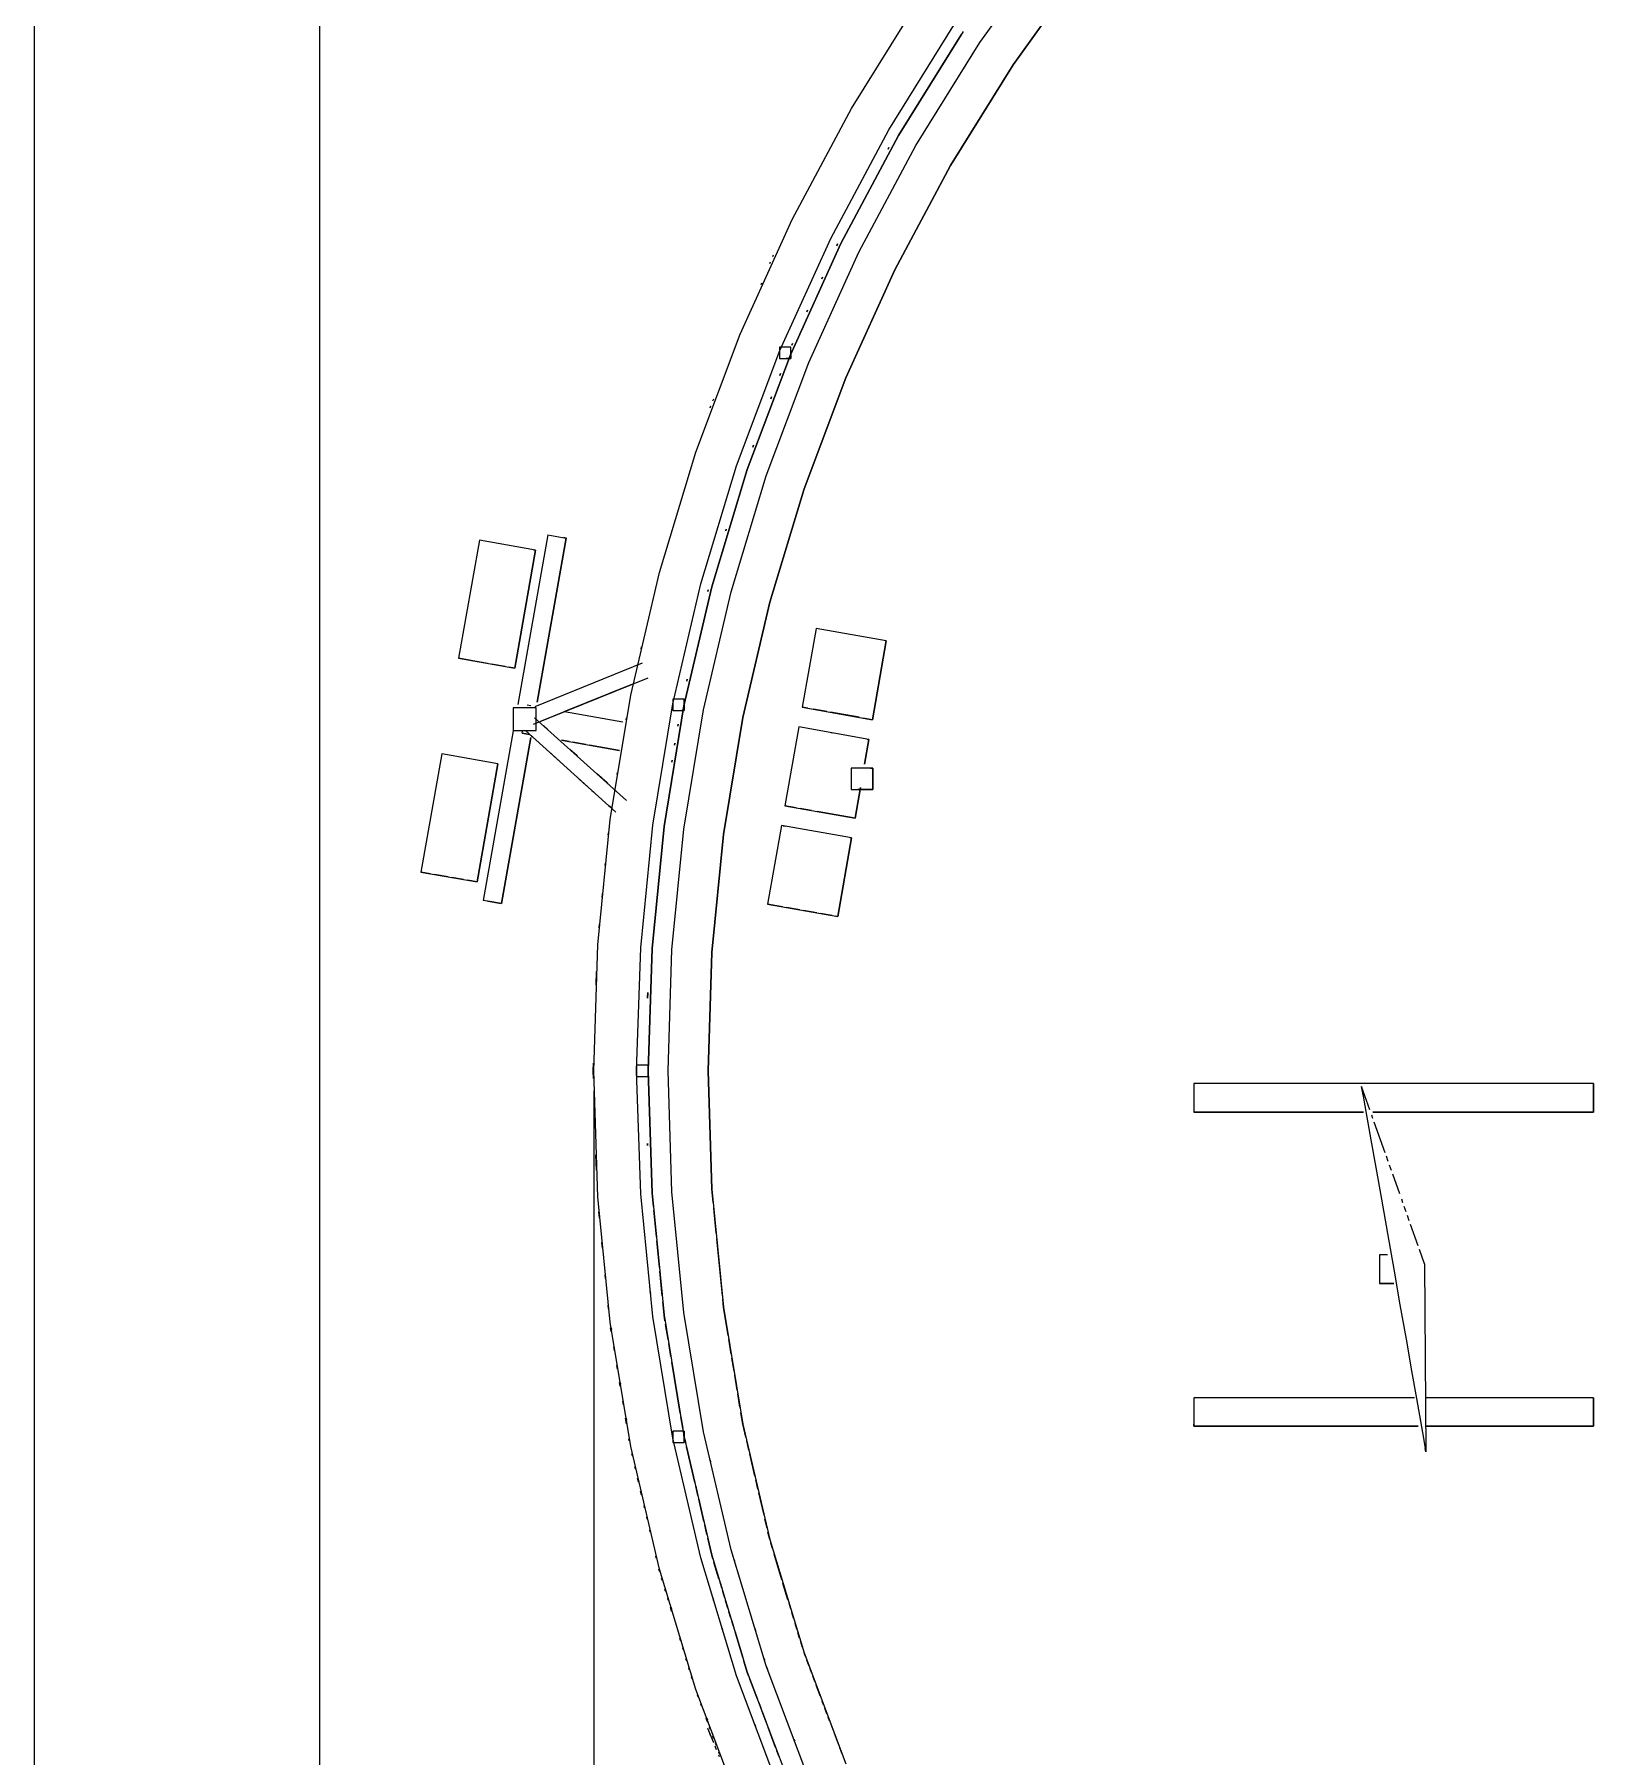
# Paper-space layout '01 Plans' of a CAD drawing. Header units: millimetres. Extents: x 5 to 415, y 7 to 290.
# Drawn here: x 5 to 59.6, y 164 to 224.3 of the extents above; entities that cross this region are included whole.
import ezdxf

# ---------------------------------------------------------------- set-up
doc = ezdxf.new("R2010")
doc.units = ezdxf.units.MM
for name, color, linetype in [('DIMENSIONS', 7, 'Continuous'), ('GEOMETRY', 7, 'Continuous'), ('SHEET', 7, 'Continuous')]:
    doc.layers.add(name, color=color, linetype=linetype)

# ---------------------------------------------------------------- blocks, each defined once
blk = doc.blocks.new('SHEET_01')
at = {"layer": 'DIMENSIONS', "lineweight": 13}
blk.add_line((24.592, 187.3), (24.592, 105.5), dxfattribs=at)
at = {"layer": 'GEOMETRY', "lineweight": 13}
for p, q in [((38.114, 224.006), (40.584, 227.453)), ((39.278, 223.228), (41.695, 226.601)), ((41.695, 226.601), (39.278, 223.228)), ((33.623, 221.704), (35.952, 225.45)), ((34.922, 220.954), (37.199, 224.617)), ((37.532, 224.395), (35.268, 220.754)), ((35.268, 220.754), (37.461, 224.281)), ((37.461, 224.281), (35.268, 220.754)), ((35.268, 220.754), (37.461, 224.281)), ((35.874, 220.404), (38.114, 224.006)), ((37.087, 219.704), (39.278, 223.228)), ((39.278, 223.228), (37.087, 219.704)), ((31.543, 217.814), (33.623, 221.704)), ((32.888, 217.151), (34.922, 220.954)), ((33.247, 216.974), (35.268, 220.754)), ((35.268, 220.754), (33.247, 216.974)), ((33.247, 216.974), (35.268, 220.754)), ((35.268, 220.754), (33.247, 216.974)), ((33.875, 216.664), (35.874, 220.404)), ((34.897, 220.272), (34.928, 220.331)), ((34.928, 220.331), (34.897, 220.272)), ((34.928, 220.331), (34.897, 220.272)), ((35.131, 216.045), (37.087, 219.704)), ((37.087, 219.704), (35.131, 216.045)), ((29.723, 213.796), (31.543, 217.814)), ((31.109, 213.222), (32.888, 217.151)), ((30.871, 216.568), (30.845, 216.506)), ((31.478, 213.069), (33.247, 216.974)), ((33.247, 216.974), (31.478, 213.069)), ((31.478, 213.069), (33.247, 216.974)), ((33.247, 216.974), (31.478, 213.069)), ((32.125, 212.801), (33.875, 216.664)), ((33.102, 216.896), (33.13, 216.957)), ((33.13, 216.957), (33.102, 216.896)), ((33.13, 216.957), (33.102, 216.896)), ((30.769, 216.321), (30.743, 216.26)), ((33.418, 212.265), (35.131, 216.045)), ((35.131, 216.045), (33.418, 212.265)), ((30.463, 215.582), (30.437, 215.521)), ((32.576, 215.735), (32.604, 215.796)), ((32.604, 215.796), (32.576, 215.735)), ((32.604, 215.796), (32.576, 215.735)), ((32.05, 214.574), (32.078, 214.635)), ((32.078, 214.635), (32.05, 214.574)), ((32.078, 214.635), (32.05, 214.574)), ((28.169, 209.668), (29.723, 213.796)), ((29.589, 209.186), (31.109, 213.222)), ((29.968, 209.057), (31.478, 213.069)), ((31.478, 213.069), (29.968, 209.057)), ((29.968, 209.057), (31.478, 213.069)), ((31.478, 213.069), (29.968, 209.057)), ((31.493, 213.346), (31.093, 213.346)), ((31.093, 213.346), (31.093, 212.946)), ((31.093, 212.946), (31.493, 212.946)), ((31.493, 212.946), (31.333, 212.946)), ((31.493, 212.946), (31.493, 213.346)), ((31.493, 213.186), (31.493, 212.946)), ((31.493, 212.946), (31.493, 212.946)), ((31.524, 213.413), (31.552, 213.474)), ((31.552, 213.474), (31.524, 213.413)), ((31.552, 213.474), (31.524, 213.413)), ((30.631, 208.832), (32.125, 212.801)), ((31.102, 212.354), (31.126, 212.417)), ((31.126, 212.417), (31.102, 212.354)), ((31.126, 212.417), (31.102, 212.354)), ((31.957, 208.382), (33.418, 212.265)), ((33.418, 212.265), (31.957, 208.382)), ((28.677, 211.271), (28.651, 211.209)), ((28.779, 211.517), (28.753, 211.456)), ((30.795, 211.538), (30.819, 211.6)), ((30.819, 211.6), (30.795, 211.538)), ((30.819, 211.6), (30.795, 211.538)), ((28.575, 211.024), (28.575, 211.024)), ((30.157, 209.843), (30.181, 209.905)), ((30.181, 209.905), (30.157, 209.843)), ((30.181, 209.905), (30.157, 209.843)), ((26.888, 205.447), (28.169, 209.668)), ((28.337, 205.058), (29.589, 209.186)), ((28.724, 204.955), (29.968, 209.057)), ((29.968, 209.057), (28.724, 204.955)), ((28.724, 204.955), (29.968, 209.057)), ((29.968, 209.057), (28.724, 204.955)), ((29.4, 204.774), (30.631, 208.832)), ((30.752, 204.411), (31.957, 208.382)), ((31.957, 208.382), (30.752, 204.411)), ((29.211, 206.907), (29.231, 206.971)), ((29.231, 206.971), (29.211, 206.907)), ((29.231, 206.971), (29.211, 206.907)), ((20.584, 206.584), (19.854, 202.447)), ((22.553, 206.236), (20.584, 206.584)), ((22.977, 206.771), (21.929, 200.827)), ((22.485, 206.248), (22.553, 206.236)), ((22.604, 200.91), (23.618, 206.658)), ((23.618, 206.658), (22.604, 200.91)), ((22.604, 200.91), (23.618, 206.658)), ((23.618, 206.658), (22.604, 200.91)), ((22.977, 206.771), (23.618, 206.658)), ((23.618, 206.658), (23.538, 206.672)), ((23.538, 206.672), (23.618, 206.658)), ((23.618, 206.658), (23.538, 206.672)), ((23.618, 206.658), (23.618, 206.658)), ((23.618, 206.658), (23.618, 206.658)), ((22.553, 206.236), (21.824, 202.1)), ((21.824, 202.1), (22.553, 206.236)), ((22.553, 206.236), (22.553, 206.236)), ((25.887, 201.151), (26.888, 205.447)), ((27.358, 200.858), (28.337, 205.058)), ((27.75, 200.78), (28.724, 204.955)), ((28.724, 204.955), (27.75, 200.78)), ((27.75, 200.78), (28.724, 204.955)), ((28.724, 204.955), (27.75, 200.78)), ((28.437, 200.644), (29.4, 204.774)), ((28.581, 204.785), (28.597, 204.85)), ((28.597, 204.85), (28.581, 204.785)), ((28.597, 204.85), (28.581, 204.785)), ((29.81, 200.37), (30.752, 204.411)), ((30.752, 204.411), (29.81, 200.37)), ((32.375, 203.489), (31.889, 200.732)), ((34.837, 203.055), (32.375, 203.489)), ((26.262, 202.847), (26.247, 202.782)), ((26.247, 202.782), (26.262, 202.847)), ((34.837, 203.055), (34.351, 200.297)), ((34.351, 200.297), (34.837, 203.055)), ((34.837, 203.055), (34.837, 203.055)), ((20.873, 202.268), (19.854, 202.447)), ((19.854, 202.447), (21.824, 202.1)), ((19.854, 202.447), (19.854, 202.447)), ((21.484, 202.16), (21.009, 202.244)), ((21.824, 202.1), (21.62, 202.136)), ((21.824, 202.1), (21.824, 202.1)), ((26.287, 202.274), (22.521, 200.752)), ((22.48, 200.142), (26.493, 201.764)), ((25.891, 201.521), (22.743, 200.248)), ((25.891, 201.521), (23.545, 200.573)), ((23.592, 200.592), (25.938, 201.54)), ((27.85, 201.649), (27.865, 201.714)), ((27.865, 201.714), (27.85, 201.649)), ((27.865, 201.714), (27.85, 201.649)), ((25.168, 196.799), (25.887, 201.151)), ((26.655, 196.603), (27.358, 200.858)), ((27.754, 201.019), (27.354, 201.019)), ((27.354, 201.019), (27.354, 200.619)), ((27.754, 201.019), (27.754, 200.619)), ((27.754, 200.619), (27.754, 201.019)), ((27.754, 201.019), (27.754, 201.019)), ((22.569, 200.713), (21.769, 200.713)), ((21.769, 200.713), (21.769, 199.913)), ((22.387, 200.782), (22.256, 200.806)), ((25.736, 197.47), (22.52, 200.367)), ((22.569, 199.913), (22.569, 200.713)), ((25.604, 200.215), (23.569, 200.574)), ((25.736, 200.363), (25.726, 200.297)), ((25.726, 200.297), (25.736, 200.363)), ((27.052, 196.551), (27.75, 200.78)), ((27.75, 200.78), (27.052, 196.551)), ((27.052, 196.551), (27.75, 200.78)), ((27.75, 200.78), (27.052, 196.551)), ((27.354, 200.619), (27.754, 200.619)), ((27.754, 200.619), (27.674, 200.619)), ((27.746, 196.459), (28.437, 200.644)), ((27.754, 200.619), (27.754, 200.619)), ((29.134, 196.276), (29.81, 200.37)), ((29.81, 200.37), (29.134, 196.276)), ((32.089, 200.696), (31.889, 200.732)), ((31.889, 200.732), (34.351, 200.297)), ((31.889, 200.732), (31.889, 200.732)), ((32.754, 200.579), (32.288, 200.661)), ((33.885, 200.38), (32.887, 200.556)), ((34.351, 200.297), (34.018, 200.356)), ((34.351, 200.297), (34.351, 200.297)), ((21.768, 199.912), (20.72, 193.968)), ((21.36, 193.855), (22.385, 199.669)), ((22.385, 199.669), (21.36, 193.855)), ((21.36, 193.855), (22.385, 199.669)), ((22.385, 199.669), (21.36, 193.855)), ((21.769, 199.913), (22.569, 199.913)), ((22.082, 199.821), (22.094, 199.891)), ((22.082, 199.821), (22.082, 199.821)), ((22.082, 199.821), (22.345, 199.774)), ((22.345, 199.774), (22.082, 199.821)), ((22.201, 199.914), (25.368, 197.062)), ((22.461, 199.68), (22.214, 199.903)), ((22.461, 199.68), (22.412, 199.724)), ((22.978, 199.955), (22.829, 200.089)), ((27.532, 200.072), (27.543, 200.138)), ((27.543, 200.138), (27.532, 200.072)), ((27.543, 200.138), (27.532, 200.072)), ((31.768, 200.042), (31.281, 197.285)), ((34.23, 199.608), (31.768, 200.042)), ((31.768, 200.042), (31.768, 200.042)), ((32.899, 199.843), (32.965, 199.831)), ((34.163, 199.62), (34.23, 199.608)), ((19.264, 199.099), (18.535, 194.963)), ((21.233, 198.752), (19.264, 199.099)), ((19.264, 199.099), (19.264, 199.099)), ((23.401, 198.833), (23.005, 199.19)), ((23.401, 198.833), (23.005, 199.19)), ((23.043, 199.156), (23.29, 198.933)), ((23.461, 199.578), (23.723, 199.531)), ((23.723, 199.531), (23.461, 199.578)), ((23.461, 199.578), (25.496, 199.219)), ((23.723, 199.531), (23.461, 199.578)), ((24.004, 199.03), (23.757, 199.253)), ((23.855, 199.508), (24.314, 199.427)), ((24.314, 199.427), (23.855, 199.508)), ((24.314, 199.427), (23.855, 199.508)), ((24.017, 199.019), (23.868, 199.153)), ((24.017, 199.019), (23.868, 199.153)), ((24.446, 199.404), (25.496, 199.219)), ((25.496, 199.219), (24.446, 199.404)), ((25.496, 199.219), (24.446, 199.404)), ((27.423, 199.41), (27.434, 199.476)), ((27.434, 199.476), (27.423, 199.41)), ((27.434, 199.476), (27.423, 199.41)), ((34.23, 199.608), (34.075, 198.734)), ((34.075, 198.734), (34.23, 199.608)), ((34.23, 199.608), (34.23, 199.608)), ((21.233, 198.752), (20.504, 194.616)), ((20.504, 194.616), (21.233, 198.752)), ((21.233, 198.752), (21.233, 198.752)), ((24.846, 198.273), (24.697, 198.406)), ((25.421, 198.45), (25.41, 198.384)), ((25.41, 198.384), (25.421, 198.45)), ((27.324, 198.814), (27.335, 198.88)), ((27.335, 198.88), (27.324, 198.814)), ((27.335, 198.88), (27.324, 198.814)), ((34.361, 198.604), (33.611, 198.604)), ((33.611, 198.604), (33.611, 197.854)), ((34.286, 198.604), (34.361, 198.604)), ((34.361, 198.604), (34.361, 197.854)), ((34.361, 197.854), (34.361, 198.604)), ((34.361, 198.604), (34.361, 198.604)), ((24.082, 198.22), (24.329, 197.998)), ((24.341, 197.986), (24.094, 198.209)), ((24.341, 197.986), (24.094, 198.209)), ((24.527, 197.819), (24.577, 197.775)), ((25.056, 198.083), (24.808, 198.306)), ((25.056, 198.083), (24.808, 198.306)), ((25.093, 198.05), (25.044, 198.094)), ((33.611, 197.854), (34.361, 197.854)), ((33.933, 197.927), (33.743, 196.851)), ((33.743, 196.851), (33.933, 197.927)), ((34.361, 197.854), (33.836, 197.854)), ((34.361, 197.854), (34.361, 197.854)), ((25.121, 197.285), (25.17, 197.24)), ((25.183, 197.229), (25.133, 197.273)), ((25.183, 197.229), (25.133, 197.273)), ((31.681, 197.214), (31.281, 197.285)), ((31.281, 197.285), (33.743, 196.851)), ((31.281, 197.285), (31.281, 197.285)), ((24.736, 192.409), (25.168, 196.799)), ((26.233, 192.311), (26.655, 196.603)), ((32.213, 197.12), (31.814, 197.191)), ((33.743, 196.851), (32.413, 197.085)), ((33.743, 196.851), (33.743, 196.851)), ((25.103, 196.335), (25.096, 196.269)), ((25.096, 196.269), (25.103, 196.335)), ((26.632, 192.284), (27.052, 196.551)), ((27.052, 196.551), (26.632, 192.284)), ((26.632, 192.284), (27.052, 196.551)), ((27.052, 196.551), (26.632, 192.284)), ((27.33, 192.239), (27.746, 196.459)), ((28.727, 192.147), (29.134, 196.276)), ((29.134, 196.276), (28.727, 192.147)), ((31.16, 196.595), (30.674, 193.838)), ((33.622, 196.161), (31.16, 196.595)), ((31.226, 196.584), (31.293, 196.572)), ((33.622, 196.161), (33.136, 193.404)), ((33.136, 193.404), (33.622, 196.161)), ((33.555, 196.173), (33.622, 196.161)), ((33.622, 196.161), (33.622, 196.161)), ((18.874, 194.903), (18.535, 194.963)), ((18.535, 194.963), (20.504, 194.616)), ((18.535, 194.963), (18.535, 194.963)), ((19.485, 194.795), (19.01, 194.879)), ((24.998, 195.271), (24.991, 195.204)), ((24.991, 195.204), (24.998, 195.271)), ((20.029, 194.699), (19.621, 194.771)), ((20.504, 194.616), (20.165, 194.676)), ((20.504, 194.616), (20.504, 194.616)), ((24.893, 194.206), (24.88, 194.073)), ((24.88, 194.073), (24.893, 194.206)), ((20.732, 194.034), (20.72, 193.968)), ((20.732, 194.034), (20.72, 193.968)), ((20.732, 194.034), (20.72, 193.968)), ((20.72, 193.968), (20.72, 193.968)), ((21.36, 193.855), (20.72, 193.968)), ((20.72, 193.968), (20.72, 193.968)), ((21.36, 193.855), (20.88, 193.94)), ((20.88, 193.94), (21.36, 193.855)), ((20.88, 193.94), (21.36, 193.855)), ((21.36, 193.855), (21.36, 193.855)), ((21.36, 193.855), (21.36, 193.855)), ((31.206, 193.744), (30.674, 193.838)), ((30.674, 193.838), (33.136, 193.404)), ((30.674, 193.838), (30.674, 193.838)), ((31.805, 193.638), (31.339, 193.721)), ((32.404, 193.533), (31.938, 193.615)), ((24.788, 193.142), (24.775, 193.009)), ((24.775, 193.009), (24.788, 193.142)), ((32.936, 193.439), (32.537, 193.509)), ((33.136, 193.404), (33.069, 193.416)), ((33.136, 193.404), (33.136, 193.404)), ((24.592, 188), (24.736, 192.409)), ((26.092, 188), (26.233, 192.311)), ((26.492, 188), (26.632, 192.284)), ((26.632, 192.284), (26.492, 188)), ((26.492, 188), (26.632, 192.284)), ((26.632, 192.284), (26.492, 188)), ((27.192, 188), (27.33, 192.239)), ((28.592, 188), (28.727, 192.147)), ((28.727, 192.147), (28.592, 188)), ((24.685, 191.475), (24.67, 191.007)), ((24.67, 191.007), (24.685, 191.475)), ((26.475, 190.548), (26.482, 190.749)), ((26.482, 190.749), (26.475, 190.548)), ((26.482, 190.749), (26.475, 190.548)), ((24.58, 188.267), (24.572, 188)), ((24.572, 188), (24.58, 188.267)), ((26.492, 188.2), (26.092, 188.2)), ((26.092, 188.2), (26.092, 187.8)), ((26.492, 188.2), (26.492, 187.8)), ((26.492, 187.8), (26.492, 188.2)), ((26.492, 188.2), (26.492, 188.2)), ((24.572, 188), (24.58, 187.733)), ((24.58, 187.733), (24.572, 188)), ((24.736, 183.591), (24.592, 188)), ((26.233, 183.689), (26.092, 188)), ((26.092, 187.8), (26.492, 187.8)), ((26.632, 183.716), (26.492, 188)), ((26.492, 188), (26.632, 183.716)), ((26.632, 183.716), (26.492, 188)), ((26.492, 188), (26.632, 183.716)), ((26.492, 187.8), (26.492, 187.8)), ((27.33, 183.761), (27.192, 188)), ((28.727, 183.853), (28.592, 188)), ((28.592, 188), (28.727, 183.853)), ((59.608, 187.554), (45.608, 187.554)), ((45.608, 187.554), (45.608, 186.554)), ((59.608, 187.554), (59.608, 186.554)), ((59.608, 186.554), (59.608, 187.554)), ((59.608, 187.554), (59.608, 187.554)), ((51.501, 187.332), (51.479, 187.455)), ((51.769, 186.64), (51.479, 187.455)), ((51.479, 187.455), (51.501, 187.332)), ((51.533, 187.15), (51.501, 187.332)), ((51.501, 187.332), (51.565, 186.968)), ((51.565, 186.968), (51.669, 186.377)), ((51.551, 186.554), (45.608, 186.554)), ((45.608, 186.554), (51.551, 186.554)), ((45.608, 186.554), (45.608, 186.554)), ((51.669, 186.377), (51.81, 185.58)), ((51.881, 186.326), (51.836, 186.452)), ((59.608, 186.554), (51.881, 186.554)), ((51.881, 186.554), (59.608, 186.554)), ((59.608, 186.554), (59.608, 186.554)), ((52.306, 185.134), (51.926, 186.201)), ((26.477, 185.385), (26.475, 185.452)), ((26.475, 185.452), (26.477, 185.385)), ((26.475, 185.452), (26.477, 185.385)), ((51.81, 185.58), (51.981, 184.61)), ((24.668, 185.06), (24.685, 184.525)), ((24.685, 184.525), (24.668, 185.06)), ((51.981, 184.61), (52.176, 183.504)), ((52.417, 184.821), (52.35, 185.009)), ((52.529, 184.507), (52.462, 184.695)), ((52.82, 183.692), (52.574, 184.382)), ((25.168, 179.201), (24.736, 183.591)), ((26.655, 179.397), (26.233, 183.689)), ((26.678, 183.249), (26.632, 183.716)), ((26.632, 183.716), (26.678, 183.249)), ((26.678, 183.249), (26.632, 183.716)), ((26.632, 183.716), (27.052, 179.449)), ((27.746, 179.541), (27.33, 183.761)), ((28.773, 183.387), (28.727, 183.853)), ((28.727, 183.853), (29.134, 179.724)), ((52.176, 183.504), (52.387, 182.303)), ((52.931, 183.378), (52.887, 183.503)), ((24.768, 183.058), (24.788, 182.858)), ((24.788, 182.858), (24.768, 183.058)), ((26.783, 182.182), (26.691, 183.116)), ((26.691, 183.116), (26.783, 182.182)), ((26.783, 182.182), (26.691, 183.116)), ((28.878, 182.321), (28.793, 183.187)), ((53.043, 183.064), (52.976, 183.252)), ((53.155, 182.751), (53.088, 182.939)), ((52.387, 182.303), (52.608, 181.054)), ((53.468, 181.872), (53.199, 182.625)), ((24.873, 181.993), (24.893, 181.794)), ((24.893, 181.794), (24.873, 181.993)), ((26.888, 181.116), (26.796, 182.049)), ((26.796, 182.049), (26.888, 181.116)), ((26.888, 181.116), (26.796, 182.049)), ((29.095, 180.123), (28.898, 182.121)), ((52.393, 181.554), (52.108, 181.554)), ((52.108, 181.554), (52.108, 180.554)), ((53.691, 181.245), (53.512, 181.747)), ((26.986, 180.116), (26.901, 180.983)), ((26.901, 180.983), (26.986, 180.116)), ((26.986, 180.116), (26.901, 180.983)), ((52.608, 181.054), (52.828, 179.805)), ((53.691, 181.245), (53.736, 174.653)), ((24.985, 180.862), (24.998, 180.729)), ((24.998, 180.729), (24.985, 180.862)), ((52.608, 180.554), (52.108, 180.554)), ((52.108, 180.554), (52.608, 180.554)), ((52.108, 180.554), (52.108, 180.554)), ((25.089, 179.798), (25.103, 179.665)), ((25.103, 179.665), (25.089, 179.798)), ((26.57, 180.269), (26.576, 180.202)), ((26.576, 180.202), (26.57, 180.269)), ((26.57, 180.269), (26.576, 180.202)), ((27.052, 179.449), (27.006, 179.916)), ((27.006, 179.916), (27.052, 179.449)), ((27.052, 179.449), (27.006, 179.916)), ((29.134, 179.724), (29.108, 179.99)), ((29.298, 178.733), (29.134, 179.724)), ((29.134, 179.724), (29.81, 175.63)), ((52.828, 179.805), (53.04, 178.604)), ((25.887, 174.849), (25.168, 179.201)), ((27.358, 175.142), (26.655, 179.397)), ((27.085, 179.251), (27.052, 179.449)), ((27.052, 179.449), (27.085, 179.251)), ((27.085, 179.251), (27.052, 179.449)), ((27.052, 179.449), (27.75, 175.22)), ((27.194, 178.59), (27.107, 179.119)), ((27.107, 179.119), (27.194, 178.59)), ((27.194, 178.59), (27.107, 179.119)), ((28.437, 175.356), (27.746, 179.541)), ((25.181, 179.001), (25.203, 178.869)), ((25.203, 178.869), (25.181, 179.001)), ((25.212, 178.938), (25.201, 179.004)), ((25.212, 178.938), (25.201, 179.004)), ((25.201, 179.004), (25.212, 178.938)), ((25.212, 178.938), (25.201, 179.004)), ((25.212, 178.938), (25.201, 179.004)), ((29.407, 178.073), (29.319, 178.601)), ((53.04, 178.604), (53.235, 177.498)), ((25.29, 178.341), (25.312, 178.209)), ((25.312, 178.209), (25.29, 178.341)), ((27.292, 177.996), (27.216, 178.458)), ((27.216, 178.458), (27.292, 177.996)), ((27.292, 177.996), (27.216, 178.458)), ((29.505, 177.478), (29.428, 177.941)), ((25.399, 177.682), (25.421, 177.55)), ((25.421, 177.55), (25.399, 177.682)), ((25.41, 177.616), (25.421, 177.55)), ((25.421, 177.55), (25.41, 177.616)), ((25.41, 177.616), (25.421, 177.55)), ((25.421, 177.55), (25.41, 177.616)), ((25.41, 177.616), (25.421, 177.55)), ((25.421, 177.55), (25.41, 177.616)), ((25.41, 177.616), (25.421, 177.55)), ((25.421, 177.55), (25.41, 177.616)), ((27.619, 176.013), (27.325, 177.797)), ((27.325, 177.797), (27.619, 176.013)), ((27.619, 176.013), (27.325, 177.797)), ((29.614, 176.818), (29.526, 177.346)), ((53.235, 177.498), (53.406, 176.528)), ((25.497, 177.088), (25.519, 176.956)), ((25.519, 176.956), (25.497, 177.088)), ((25.528, 177.025), (25.517, 177.091)), ((25.528, 177.025), (25.517, 177.091)), ((25.517, 177.091), (25.528, 177.025)), ((25.528, 177.025), (25.517, 177.091)), ((25.528, 177.025), (25.517, 177.091)), ((25.606, 176.428), (25.628, 176.297)), ((25.628, 176.297), (25.606, 176.428)), ((29.712, 176.224), (29.635, 176.686)), ((53.334, 176.554), (45.608, 176.554)), ((45.608, 176.554), (45.608, 175.554)), ((53.406, 176.528), (53.546, 175.732)), ((59.608, 176.554), (53.73, 176.554)), ((59.608, 176.554), (59.608, 175.554)), ((59.608, 175.554), (59.608, 176.554)), ((59.608, 176.554), (59.608, 176.554)), ((25.704, 175.835), (25.736, 175.637)), ((25.736, 175.637), (25.704, 175.835)), ((25.734, 175.772), (25.723, 175.838)), ((25.734, 175.772), (25.723, 175.838)), ((25.723, 175.838), (25.734, 175.772)), ((25.734, 175.772), (25.723, 175.838)), ((25.734, 175.772), (25.723, 175.838)), ((27.707, 175.484), (27.641, 175.881)), ((27.641, 175.881), (27.707, 175.484)), ((27.707, 175.484), (27.641, 175.881)), ((29.81, 175.63), (29.745, 176.026)), ((29.916, 175.173), (29.81, 175.63)), ((29.81, 175.63), (30.752, 171.589)), ((45.608, 175.554), (45.608, 175.626)), ((53.466, 175.554), (45.608, 175.554)), ((45.608, 175.554), (53.466, 175.554)), ((45.608, 175.554), (45.608, 175.554)), ((53.546, 175.732), (53.65, 175.14)), ((59.608, 175.554), (53.73, 175.554)), ((53.73, 175.554), (59.608, 175.554)), ((59.608, 175.554), (59.608, 175.554)), ((25.824, 175.109), (25.834, 175.043)), ((25.834, 175.043), (25.824, 175.109)), ((27.754, 175.381), (27.354, 175.381)), ((27.354, 175.381), (27.354, 174.981)), ((27.354, 174.981), (27.754, 174.981)), ((28.337, 170.942), (27.358, 175.142)), ((27.75, 175.22), (27.739, 175.286)), ((27.739, 175.286), (27.75, 175.22)), ((27.75, 175.22), (27.739, 175.286)), ((27.811, 174.959), (27.75, 175.22)), ((27.75, 175.22), (27.811, 174.959)), ((27.811, 174.959), (27.75, 175.22)), ((27.75, 175.22), (28.724, 171.045)), ((27.754, 175.381), (27.754, 174.981)), ((27.754, 174.981), (27.754, 175.381)), ((27.754, 175.381), (27.754, 175.381)), ((27.754, 174.981), (27.754, 174.981)), ((29.4, 171.226), (28.437, 175.356)), ((30.023, 174.717), (29.947, 175.043)), ((53.65, 175.14), (53.715, 174.776)), ((26.888, 170.553), (25.887, 174.849)), ((25.928, 174.585), (25.943, 174.52)), ((25.943, 174.52), (25.928, 174.585)), ((25.928, 174.585), (25.943, 174.52)), ((25.943, 174.52), (25.928, 174.585)), ((25.928, 174.585), (25.943, 174.52)), ((25.943, 174.52), (25.928, 174.585)), ((25.928, 174.585), (25.943, 174.52)), ((25.943, 174.52), (25.928, 174.585)), ((25.928, 174.585), (25.943, 174.52)), ((25.943, 174.52), (25.928, 174.585)), ((28.131, 173.589), (27.842, 174.829)), ((27.842, 174.829), (28.131, 173.589)), ((28.131, 173.589), (27.842, 174.829)), ((28.666, 174.373), (28.681, 174.308)), ((30.235, 173.805), (30.053, 174.587)), ((53.715, 174.776), (53.736, 174.653)), ((53.736, 174.653), (53.715, 174.776)), ((26.034, 174.129), (26.049, 174.064)), ((26.049, 174.064), (26.034, 174.129)), ((26.125, 173.739), (26.156, 173.608)), ((26.156, 173.608), (26.125, 173.739)), ((26.232, 173.283), (26.262, 173.153)), ((26.262, 173.153), (26.232, 173.283)), ((26.247, 173.218), (26.262, 173.153)), ((26.262, 173.153), (26.247, 173.218)), ((26.247, 173.218), (26.262, 173.153)), ((26.262, 173.153), (26.247, 173.218)), ((26.247, 173.218), (26.262, 173.153)), ((26.262, 173.153), (26.247, 173.218)), ((26.247, 173.218), (26.262, 173.153)), ((26.262, 173.153), (26.247, 173.218)), ((28.237, 173.133), (28.161, 173.459)), ((28.161, 173.459), (28.237, 173.133)), ((28.237, 173.133), (28.161, 173.459)), ((30.342, 173.348), (30.266, 173.674)), ((30.555, 172.436), (30.372, 173.218)), ((26.353, 172.762), (26.368, 172.697)), ((26.368, 172.697), (26.353, 172.762)), ((28.45, 172.219), (28.267, 173.002)), ((28.267, 173.002), (28.45, 172.219)), ((28.45, 172.219), (28.267, 173.002)), ((26.444, 172.371), (26.459, 172.306)), ((26.459, 172.306), (26.444, 172.371)), ((26.55, 171.915), (26.565, 171.85)), ((26.565, 171.85), (26.55, 171.915)), ((28.556, 171.763), (28.48, 172.089)), ((28.48, 172.089), (28.556, 171.763)), ((28.556, 171.763), (28.48, 172.089)), ((30.661, 171.98), (30.585, 172.306)), ((28.724, 171.045), (28.587, 171.632)), ((28.587, 171.632), (28.724, 171.045)), ((28.724, 171.045), (28.587, 171.632)), ((30.752, 171.589), (30.691, 171.849)), ((30.752, 171.589), (31.957, 167.618)), ((30.849, 171.268), (30.791, 171.461)), ((26.763, 171.004), (26.778, 170.939)), ((26.778, 170.939), (26.763, 171.004)), ((29.589, 166.814), (28.337, 170.942)), ((28.763, 170.917), (28.724, 171.045)), ((28.724, 171.045), (28.763, 170.917)), ((28.763, 170.917), (28.724, 171.045)), ((28.724, 171.045), (29.968, 166.943)), ((28.976, 170.212), (28.801, 170.789)), ((28.801, 170.789), (28.976, 170.212)), ((28.976, 170.212), (28.801, 170.789)), ((30.631, 167.168), (29.4, 171.226)), ((29.498, 170.904), (29.517, 170.84)), ((31.18, 170.18), (30.908, 171.076)), ((26.869, 170.548), (26.889, 170.484)), ((26.889, 170.484), (26.869, 170.548)), ((28.169, 166.332), (26.888, 170.553)), ((26.966, 170.228), (26.986, 170.164)), ((26.986, 170.164), (26.966, 170.228)), ((29.074, 169.891), (29.015, 170.084)), ((29.015, 170.084), (29.074, 169.891)), ((29.074, 169.891), (29.015, 170.084)), ((27.083, 169.844), (27.102, 169.781)), ((27.102, 169.781), (27.083, 169.844)), ((27.083, 169.844), (27.102, 169.781)), ((27.102, 169.781), (27.083, 169.844)), ((27.083, 169.844), (27.102, 169.781)), ((27.102, 169.781), (27.083, 169.844)), ((27.083, 169.844), (27.102, 169.781)), ((27.102, 169.781), (27.083, 169.844)), ((27.083, 169.844), (27.102, 169.781)), ((27.102, 169.781), (27.083, 169.844)), ((27.18, 169.525), (27.199, 169.461)), ((27.199, 169.461), (27.18, 169.525)), ((28.768, 169.523), (28.787, 169.458)), ((28.787, 169.458), (28.768, 169.523)), ((28.768, 169.523), (28.787, 169.458)), ((29.171, 169.571), (29.113, 169.763)), ((29.113, 169.763), (29.171, 169.571)), ((29.171, 169.571), (29.113, 169.763)), ((31.393, 169.475), (31.218, 170.052)), ((27.277, 169.205), (27.315, 169.077)), ((27.315, 169.077), (27.277, 169.205)), ((27.315, 169.146), (27.296, 169.21)), ((27.315, 169.146), (27.296, 169.21)), ((27.296, 169.21), (27.315, 169.146)), ((27.315, 169.146), (27.296, 169.21)), ((27.315, 169.146), (27.296, 169.21)), ((29.288, 169.186), (29.21, 169.443)), ((29.21, 169.443), (29.288, 169.186)), ((29.288, 169.186), (29.21, 169.443)), ((29.385, 168.866), (29.326, 169.058)), ((29.326, 169.058), (29.385, 168.866)), ((29.385, 168.866), (29.326, 169.058)), ((31.49, 169.155), (31.432, 169.347)), ((31.588, 168.835), (31.529, 169.027)), ((29.081, 168.491), (29.1, 168.427)), ((29.1, 168.427), (29.081, 168.491)), ((29.081, 168.491), (29.1, 168.427)), ((29.482, 168.545), (29.424, 168.738)), ((29.424, 168.738), (29.482, 168.545)), ((29.482, 168.545), (29.424, 168.738)), ((29.813, 167.456), (29.54, 168.353)), ((29.54, 168.353), (29.813, 167.456)), ((29.813, 167.456), (29.54, 168.353)), ((30.24, 168.456), (30.26, 168.392)), ((31.704, 168.451), (31.646, 168.643)), ((31.801, 168.13), (31.743, 168.322)), ((27.607, 168.117), (27.626, 168.053)), ((27.626, 168.053), (27.607, 168.117)), ((27.704, 167.797), (27.723, 167.733)), ((27.723, 167.733), (27.704, 167.797)), ((31.898, 167.81), (31.84, 168.002)), ((27.82, 167.413), (27.839, 167.349)), ((27.839, 167.349), (27.82, 167.413)), ((27.82, 167.413), (27.839, 167.349)), ((27.839, 167.349), (27.82, 167.413)), ((27.82, 167.413), (27.839, 167.349)), ((27.839, 167.349), (27.82, 167.413)), ((27.82, 167.413), (27.839, 167.349)), ((27.839, 167.349), (27.82, 167.413)), ((27.82, 167.413), (27.839, 167.349)), ((27.839, 167.349), (27.82, 167.413)), ((27.917, 167.094), (27.936, 167.03)), ((27.936, 167.03), (27.917, 167.094)), ((29.968, 166.943), (29.851, 167.328)), ((29.851, 167.328), (29.968, 166.943)), ((29.968, 166.943), (29.851, 167.328)), ((30.553, 167.426), (30.572, 167.361)), ((32.125, 163.199), (30.631, 167.168)), ((30.655, 167.105), (30.678, 167.042)), ((32.004, 167.493), (31.957, 167.618)), ((31.957, 167.618), (33.418, 163.735)), ((32.122, 167.18), (32.051, 167.367)), ((32.216, 166.929), (32.169, 167.054)), ((28.014, 166.774), (28.034, 166.71)), ((28.034, 166.71), (28.014, 166.774)), ((31.109, 162.778), (29.589, 166.814)), ((30.015, 166.818), (29.968, 166.943)), ((29.968, 166.943), (30.015, 166.818)), ((30.015, 166.818), (29.968, 166.943)), ((29.968, 166.943), (31.478, 162.931)), ((30.322, 166.003), (30.062, 166.692)), ((30.062, 166.692), (30.322, 166.003)), ((30.322, 166.003), (30.062, 166.692)), ((32.334, 166.616), (32.263, 166.804)), ((32.522, 166.115), (32.381, 166.491)), ((29.723, 162.204), (28.169, 166.332)), ((28.221, 166.138), (28.244, 166.076)), ((28.244, 166.076), (28.221, 166.138)), ((30.44, 165.689), (30.369, 165.877)), ((30.369, 165.877), (30.44, 165.689)), ((30.44, 165.689), (30.369, 165.877)), ((32.64, 165.802), (32.593, 165.927)), ((28.338, 165.825), (28.362, 165.763)), ((28.362, 165.763), (28.338, 165.825)), ((28.527, 165.325), (28.574, 165.2)), ((28.574, 165.2), (28.527, 165.325)), ((28.569, 165.269), (28.546, 165.331)), ((28.569, 165.269), (28.546, 165.331)), ((28.546, 165.331), (28.569, 165.269)), ((28.569, 165.269), (28.546, 165.331)), ((28.569, 165.269), (28.546, 165.331)), ((30.629, 165.188), (30.487, 165.564)), ((30.487, 165.564), (30.629, 165.188)), ((30.629, 165.188), (30.487, 165.564)), ((32.758, 165.488), (32.687, 165.676)), ((32.852, 165.238), (32.805, 165.363)), ((28.575, 164.976), (28.779, 164.483)), ((28.575, 164.976), (28.575, 164.976)), ((28.644, 165.012), (28.668, 164.949)), ((28.668, 164.949), (28.644, 165.012)), ((28.677, 164.729), (28.651, 164.791)), ((28.762, 164.699), (28.786, 164.636)), ((28.786, 164.636), (28.762, 164.699)), ((28.762, 164.699), (28.786, 164.636)), ((28.786, 164.636), (28.762, 164.699)), ((28.762, 164.699), (28.786, 164.636)), ((28.786, 164.636), (28.762, 164.699)), ((28.762, 164.699), (28.786, 164.636)), ((28.786, 164.636), (28.762, 164.699)), ((28.762, 164.699), (28.786, 164.636)), ((28.786, 164.636), (28.762, 164.699)), ((30.23, 165.112), (30.254, 165.048)), ((30.254, 165.048), (30.23, 165.112)), ((30.23, 165.112), (30.254, 165.048)), ((30.959, 164.31), (30.699, 165)), ((30.699, 165), (30.959, 164.31)), ((30.959, 164.31), (30.699, 165)), ((32.97, 164.925), (32.9, 165.113)), ((33.159, 164.424), (33.017, 164.799)), ((28.83, 164.36), (28.881, 164.236)), ((28.856, 164.449), (28.88, 164.386)), ((28.88, 164.386), (28.856, 164.449)), ((28.957, 164.052), (28.983, 163.99)), ((28.974, 164.136), (28.998, 164.073)), ((28.998, 164.073), (28.974, 164.136)), ((31.077, 163.997), (31.006, 164.185)), ((31.006, 164.185), (31.077, 163.997)), ((31.077, 163.997), (31.006, 164.185)), ((31.603, 164.585), (31.627, 164.522)), ((33.277, 164.11), (33.206, 164.298))]:
    blk.add_line(p, q, dxfattribs=at)
at = {"layer": 'SHEET', "lineweight": 18}
for p, q in [((5, 7), (5, 290)), ((15, 17), (15, 277))]:
    blk.add_line(p, q, dxfattribs=at)

psp = doc.layouts.new('01 Plans')

# ---------------------------------------------------------------- block references
psp.add_blockref('SHEET_01', (0, 0))

doc.saveas('drawing.dxf')
